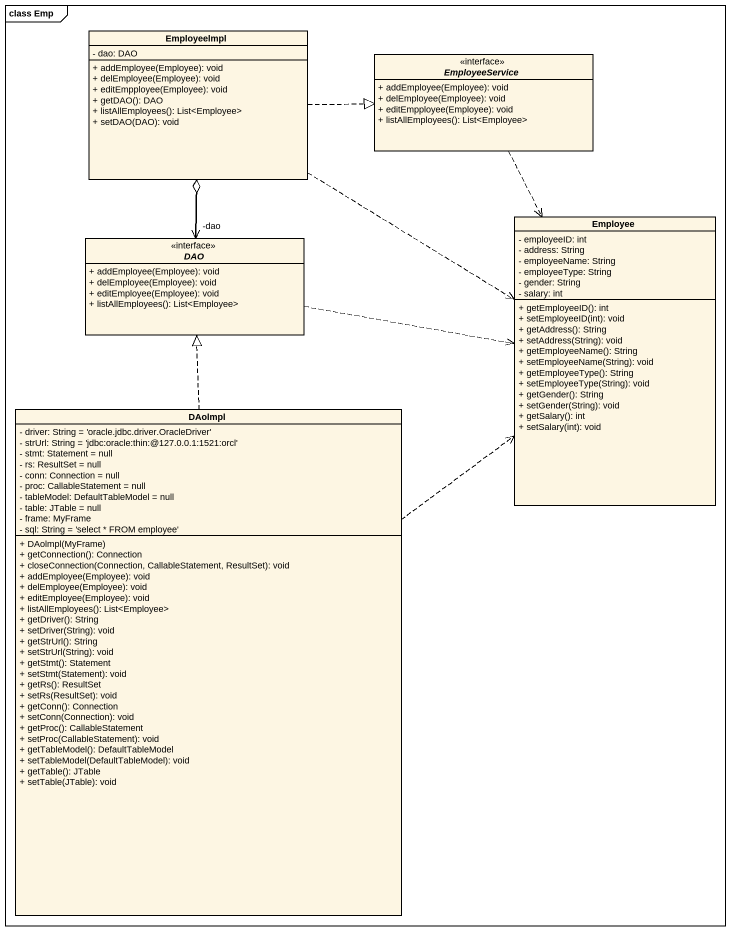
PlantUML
@startuml
mainframe class Emp
hide circle
hide empty members
skinparam classAttributeIconSize 0
class Employeelmpl {
  - dao: DAO
  + addEmployee(Employee): void
  + delEmployee(Employee): void
  + editEmpployee(Employee): void
  + getDAO(): DAO
  + listAllEmployees(): List<Employee>
  + setDAO(DAO): void
}
interface EmployeeService <<interface>> {
  + addEmployee(Employee): void
  + delEmployee(Employee): void
  + editEmpployee(Employee): void
  + listAllEmployees(): List<Employee>
}
class Employee {
  - employeeID: int
  - address: String
  - employeeName: String
  - employeeType: String
  - gender: String
  - salary: int
  + getEmployeeID(): int
  + setEmployeeID(int): void
  + getAddress(): String
  + setAddress(String): void
  + getEmployeeName(): String
  + setEmployeeName(String): void
  + getEmployeeType(): String
  + setEmployeeType(String): void
  + getGender(): String
  + setGender(String): void
  + getSalary(): int
  + setSalary(int): void
}
interface DAO <<interface>> {
  + addEmployee(Employee): void
  + delEmployee(Employee): void
  + editEmployee(Employee): void
  + listAllEmployees(): List<Employee>
}
class DAolmpl {
  - driver: String = 'oracle.jdbc.driver.OracleDriver'
  - strUrl: String = 'jdbc:oracle:thin:@127.0.0.1:1521:orcl'
  - stmt: Statement = null
  - rs: ResultSet = null
  - conn: Connection = null
  - proc: CallableStatement = null
  - tableModel: DefaultTableModel = null
  - table: JTable = null
  - frame: MyFrame
  - sql: String = 'select * FROM employee'
  + DAolmpl(MyFrame)
  + getConnection(): Connection
  + closeConnection(Connection, CallableStatement, ResultSet): void
  + addEmployee(Employee): void
  + delEmployee(Employee): void
  + editEmployee(Employee): void
  + listAllEmployees(): List<Employee>
  + getDriver(): String
  + setDriver(String): void
  + getStrUrl(): String
  + setStrUrl(String): void
  + getStmt(): Statement
  + setStmt(Statement): void
  + getRs(): ResultSet
  + setRs(ResultSet): void
  + getConn(): Connection
  + setConn(Connection): void
  + getProc(): CallableStatement
  + setProc(CallableStatement): void
  + getTableModel(): DefaultTableModel
  + setTableModel(DefaultTableModel): void
  + getTable(): JTable
  + setTable(JTable): void
}
Employeelmpl .right.|> EmployeeService
Employeelmpl ..> Employee
Employeelmpl --> "-dao" DAO
EmployeeService ..> Employee
DAO -up-o Employeelmpl
DAO .right.> Employee
DAolmpl .up.> Employee
DAolmpl .up.|> DAO
@enduml
